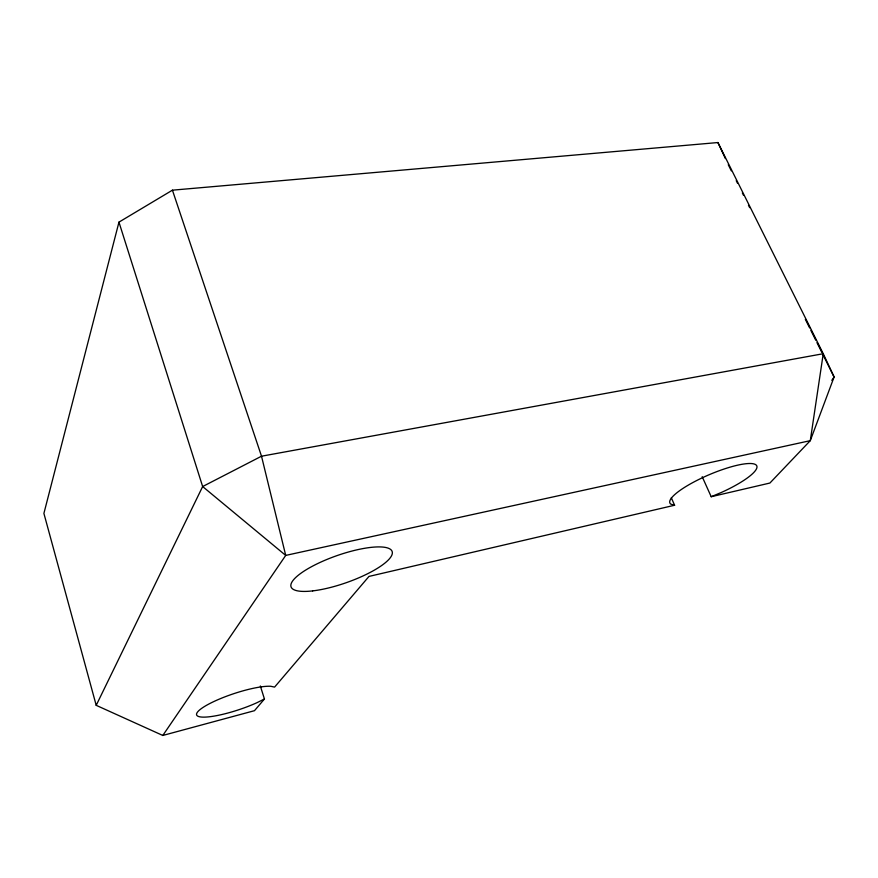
<?xml version="1.0" encoding="UTF-8"?>
<svg xmlns="http://www.w3.org/2000/svg" width="878" height="878" viewBox="0 0 878 878"><rect width="100%" height="100%" fill="white"/><g stroke="black" fill="none" stroke-linecap="round" stroke-linejoin="round"><path stroke-width="1.32" d="M702.191 476.71L711.202 496.718L769.896 483.043L810.284 440.657L834.1 376.991L823.246 353.713L717.93 142.543L172.428 190.175L118.958 222.134L43.9 513.41L96.207 705.33L162.803 735.457L254.477 710.686L264.443 698.998L260.338 685.981M96.207 705.33L202.653 486.544L261.512 456.209L823.246 353.713L810.284 440.657L285.712 555.412L162.803 735.457M831.806 380.372L834.1 376.991L823.092 354.91M264.443 698.998L256.969 702.696A41.87 8.418 -18.4 0 1 202.159 717.096A41.87 8.418 -18.4 0 1 216.186 700.468A41.87 8.418 -18.4 0 1 270.808 686.289L274.584 687.112L368.979 576.418L674.6 505.245L671.319 497.782M711.202 496.718L721.595 492.36A47.225 10.58 -23.1 0 0 756.057 464.934A47.225 10.58 -23.1 0 0 703.915 477.039A47.225 10.58 -23.1 0 0 670.869 504.137L674.6 505.245M728.268 164.713L731.33 170.848M736.225 180.659L737.454 183.118M742.338 192.93L743.567 195.388M748.462 205.2L749.68 207.658M805.345 319.318L809.637 327.911M810.855 330.369L815.75 340.181M816.968 342.639L821.863 352.451M717.93 142.543L725.371 158.556M172.428 190.175L261.512 456.209L285.712 555.412L202.653 486.544L118.958 222.134M312.667 590.894A53.558 14.311 -19.3 0 0 392.192 554.062A53.558 14.311 -19.3 0 0 319.965 562.48A53.558 14.311 -19.3 0 0 312.667 590.894"/></g></svg>
